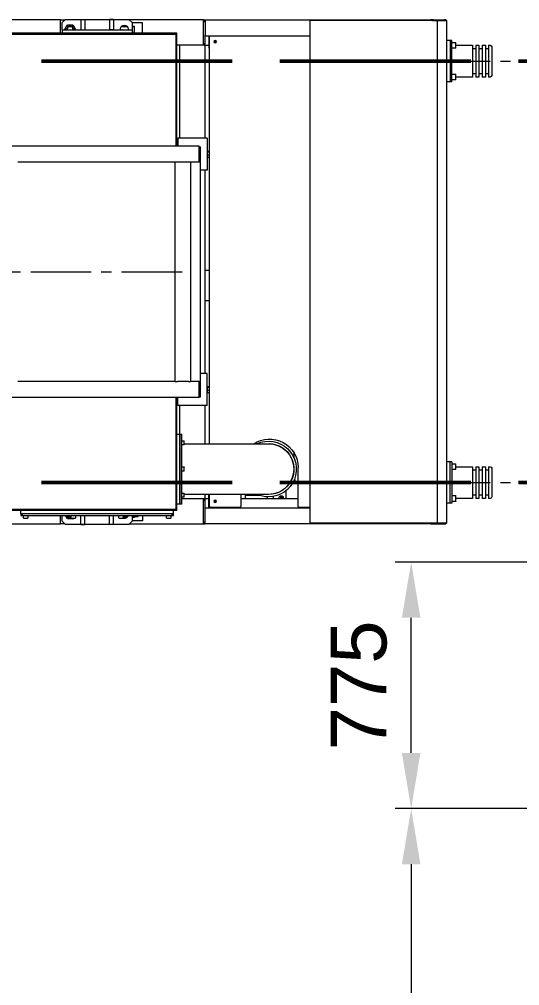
# Model space of a CAD drawing. Header units: millimetres. Extents: x 163705 to 1616509, y 81827 to 302547.
# Drawn here: x 880364 to 881938, y 144415 to 147454 of the extents above; entities that cross this region are included whole.
import ezdxf

# ---------------------------------------------------------------- set-up
doc = ezdxf.new("R2010")
doc.units = ezdxf.units.MM
doc.header["$LTSCALE"] = 10
doc.linetypes.add('ACAD_ISO02W100', pattern=[15, 12, -3])
doc.linetypes.add('CENTER2', pattern=[28.575, 19.05, -3.175, 3.175, -3.175])
for name, color, linetype, lineweight in [('1-中心线', 1, 'CENTER2', 0), ('1-标注', 3, 'Continuous', 0), ('1-设备轮廓', 2, 'Continuous', 18)]:
    doc.layers.add(name, color=color, linetype=linetype, lineweight=lineweight)
doc.styles.get("Standard").update_dxf_attribs({"font": 'arial.ttf'})
doc.dimstyles.new('AM_GB50$0', dxfattribs={"dimscale": 50, "dimtxt": 3.5, "dimasz": 3.5, "dimexe": 1, "dimexo": 1, "dimgap": 1.5, "dimtad": 1, "dimdsep": 46, "dimtxsty": 'Standard', "dimcen": 0, "dimclrd": 256, "dimclre": 256, "dimclrt": 2, "dimadec": 0, "dimazin": 2, "dimtp": 0.1, "dimtm": 0.1, "dimtfac": 0.71, "dimtdec": 3, "dimtmove": 0, "dimatfit": 3, "dimfxl": 0, "dimlwd": -1, "dimlwe": -1, "dimarcsym": 0})

# ---------------------------------------------------------------- blocks, each defined once
blk = doc.blocks.new('SW_CENTERMARKSYMBOL_0')
at = {"lineweight": 18}
for p, q in [((0, 5), (0, 774.5)), ((-5, 0), (-774.5, 0)), ((0, 0), (-2.5, 0)), ((0, 0), (0, 2.5)), ((0, 0), (0, -2.5)), ((0, 0), (2.5, 0)), ((5, 0), (774.5, 0)), ((0, -5), (0, -774.5))]:
    blk.add_line(p, q, dxfattribs=at)
blk = doc.blocks.new('G$C8841F3B5')
for p, q in [((329.9, 16.5), (329.9, 1596.5)), ((329.9, 1596.5), (359.9, 1596.5)), ((332.9, 1597.2), (332.9, 1599)), ((332.9, 1599), (337.9, 1599)), ((334.9, 1597), (334.4, 1596.5)), ((374.9, 1597), (334.9, 1597)), ((371.9, 1599), (337.9, 1599)), ((359.9, 16.5), (359.9, 1596.5)), ((359.9, 1596.5), (759.9, 1596.5)), ((359.9, 16.5), (359.9, 1596.5)), ((371.9, 1599), (379.9, 1599)), ((375.4, 1596.5), (374.9, 1597)), ((1089.9, 1599), (379.9, 1599)), ((379.9, 1596.5), (379.9, 1599)), ((759.9, 16.5), (759.9, 1596.5)), ((1095.9, 1599), (1089.9, 1599)), ((1089.9, 1599), (1089.9, 1591)), ((1095.9, 1596.5), (1089.9, 1596.5)), ((1095.9, 1593.5), (1089.9, 1593.5)), ((1089.9, 1591), (1089.9, 1557)), ((1095.9, 1599), (1328.5, 1599)), ((1095.9, 1589), (1095.9, 1599)), ((1095.9, 1529), (1095.9, 1589)), ((1286.9, 1556.5), (1286.9, 1589)), ((1286.9, 1589), (1319.9, 1589)), ((1329.9, 1600.4), (1319.9, 1590.4)), ((1319.9, 1590.4), (1319.9, 1566.9)), ((1529.9, 1600.4), (1329.9, 1600.4)), ((1378.9, 1600.4), (1378.9, 1566.9)), ((1378.9, 1600.4), (1390.9, 1600.4)), ((1390.9, 1600.4), (1390.9, 1566.9)), ((1480.9, 1600.4), (1468.9, 1600.4)), ((1468.9, 1600.4), (1468.9, 1566.9)), ((1480.9, 1600.4), (1480.9, 1566.9)), ((1506.1, 1582.9), (1502.3, 1575.7)), ((1522.6, 1583.6), (1514.3, 1583.3)), ((1527, 1576.6), (1522.6, 1583.6)), ((1539.9, 1590.4), (1529.9, 1600.4)), ((1544.9, 1599), (1531.3, 1599)), ((1539.9, 1566.9), (1539.9, 1590.4)), ((1544.9, 1556.5), (1544.9, 1599)), ((1544.9, 1599), (2763.9, 1599)), ((1089.9, 1557), (1089.9, 1551.2)), ((1089.9, 1524.5), (1089.9, 1551.2)), ((1179.9, 1556.5), (2679.9, 1556.5)), ((1179.9, 1201.5), (1179.9, 1556.5)), ((1182.9, 1553.5), (1182.9, 1201.5)), ((2676.9, 1553.5), (1182.9, 1553.5)), ((1313.4, 1578), (1312.9, 1577.5)), ((1312.9, 1556.5), (1312.9, 1577.5)), ((1312.9, 1577.5), (1313.4, 1577.5)), ((1313.4, 1578), (1313.4, 1577.5)), ((1313.4, 1578), (1319.9, 1578)), ((1313.4, 1577.5), (1313.4, 1556.5)), ((1319.9, 1577.5), (1313.4, 1577.5)), ((1539.9, 1566.9), (1319.9, 1566.9)), ((1319.9, 1566.9), (1319.9, 1556.5)), ((1332.9, 1570.4), (1332.9, 1566.9)), ((1354.6, 1577.5), (1335.2, 1577.5)), ((1335.6, 1578), (1354.2, 1578)), ((1356.9, 1566.9), (1356.9, 1570.4)), ((1378.9, 1566.9), (1390.9, 1566.9)), ((1480.9, 1566.9), (1468.9, 1566.9)), ((1502.3, 1575.7), (1498.4, 1568.4)), ((1498.4, 1568.4), (1499.4, 1566.9)), ((1506.4, 1572), (1506.4, 1574.3)), ((1506.4, 1566.9), (1506.4, 1572)), ((1523.4, 1574.3), (1523.4, 1572)), ((1523.4, 1566.9), (1523.4, 1572)), ((1531.3, 1569.6), (1527, 1576.6)), ((1529.9, 1566.9), (1531.3, 1569.6)), ((1539.9, 1566.9), (1539.9, 1556.5)), ((301.9, 1516.5), (301.9, 1527.9)), ((313.9, 1528), (302, 1528)), ((313.9, 1404), (313.9, 1534)), ((313.9, 1534), (319.9, 1534)), ((319.9, 1534), (319.9, 1404)), ((319.9, 1534), (329.9, 1534)), ((1075.7, 1549), (759.9, 1549)), ((1075.7, 1549), (1075.7, 1547.5)), ((1089.9, 1549), (1075.7, 1549)), ((1077.9, 1546.8), (1076.4, 1546.8)), ((1077.9, 1546.8), (1077.9, 266)), ((1078.9, 1549), (1078.9, 1510)), ((1095.9, 1524.5), (1089.9, 1524.5)), ((1089.9, 1521.5), (1089.9, 1524.5)), ((1095.9, 1521.5), (1089.9, 1521.5)), ((1095.9, 1519), (1095.9, 1529)), ((188.9, 1514), (188.9, 1469)), ((198.9, 1519), (193.9, 1519)), ((198.9, 1519), (198.9, 1469)), ((208.9, 1509), (198.9, 1509)), ((218.9, 1519), (208.9, 1519)), ((208.9, 1519), (208.9, 1469)), ((218.9, 1519), (218.9, 1469)), ((228.9, 1509), (218.9, 1509)), ((238.9, 1519), (228.9, 1519)), ((228.9, 1519), (228.9, 1469)), ((238.9, 1519), (238.9, 1469)), ((248.9, 1509), (238.9, 1509)), ((301.9, 1519), (248.9, 1519)), ((248.9, 1519), (248.9, 1469)), ((301.9, 1510.1), (301.9, 1516.5)), ((302, 1510), (313.9, 1510)), ((1078.9, 1510), (1077.9, 1510)), ((1089.9, 1519), (1078.9, 1519)), ((1089.9, 1226.5), (1089.9, 1519)), ((1089.9, 1519), (1099.9, 1519)), ((1099.9, 1519), (1159.9, 1519)), ((1159.9, 1519), (1169.9, 1519)), ((1169.9, 1519), (1179.9, 1519)), ((1169.9, 1226.5), (1169.9, 1519)), ((188.9, 1469), (188.9, 1424)), ((198.9, 1469), (198.9, 1419)), ((208.9, 1469), (208.9, 1419)), ((218.9, 1469), (218.9, 1419)), ((228.9, 1469), (228.9, 1419)), ((238.9, 1469), (238.9, 1419)), ((248.9, 1469), (248.9, 1419)), ((198.9, 1429), (208.9, 1429)), ((218.9, 1429), (228.9, 1429)), ((238.9, 1429), (248.9, 1429)), ((313.9, 1428), (302, 1428)), ((193.9, 1419), (198.9, 1419)), ((208.9, 1419), (218.9, 1419)), ((228.9, 1419), (238.9, 1419)), ((248.9, 1419), (301.9, 1419)), ((301.9, 1417.9), (301.9, 1427.9)), ((301.9, 1410.1), (301.9, 1417.9)), ((302, 1410), (313.9, 1410)), ((313.9, 1404), (319.9, 1404)), ((319.9, 1404), (329.9, 1404)), ((1083.9, 1226.5), (1083.9, 1126.5)), ((1083.9, 1226.5), (1090.9, 1226.5)), ((1090.9, 1226.5), (1168.9, 1226.5)), ((1168.9, 1226.5), (1175.9, 1226.5)), ((1175.9, 1226.5), (1175.9, 1201.5)), ((1083.5, 1185.9), (1077.9, 1185.9)), ((1083.5, 1185.9), (1083.7, 1185.3)), ((1083.9, 1185.1), (1083.8, 1185.3)), ((1108.9, 1199.5), (1104.9, 1199.5)), ((1104.9, 1196.5), (1104.9, 1199.5)), ((1108.9, 1196.5), (1104.9, 1196.5)), ((1104.9, 1156.5), (1104.9, 1196.5)), ((1108.9, 1193.5), (1108.9, 1201.5)), ((1108.9, 1201.5), (1854.9, 1201.5)), ((1108.9, 1159.5), (1108.9, 1193.5)), ((1083.5, 1183.9), (1077.9, 1183.9)), ((1083.5, 1174.4), (1077.9, 1174.4)), ((1083.5, 1167.1), (1077.9, 1167.1)), ((1083.5, 1183.9), (1083.9, 1179.1)), ((1083.9, 1179.1), (1083.5, 1174.4)), ((1083.5, 1174.4), (1083.9, 1170.7)), ((1083.9, 1170.7), (1083.5, 1167.1)), ((1083.8, 1167.7), (1083.9, 1167.9)), ((1108.9, 1156.5), (1104.9, 1156.5)), ((1104.9, 1153.5), (1104.9, 1156.5)), ((1108.9, 1151.5), (1108.9, 1159.5)), ((1083.9, 1126.5), (1090.9, 1126.5)), ((1089.9, 486.5), (1089.9, 1126.5)), ((1090.9, 1126.5), (1104.9, 1126.5)), ((1108.9, 1153.5), (1104.9, 1153.5)), ((1104.9, 461.5), (1104.9, 1151.5)), ((1104.9, 1151.5), (1108.9, 1151.5)), ((1108.9, 1151.5), (1134.9, 1151.5)), ((1134.9, 461.5), (1134.9, 1151.5)), ((1134.9, 1151.5), (1142.9, 1151.5)), ((1142.9, 1151.5), (1176.9, 1151.5)), ((1176.9, 1151.5), (1184.9, 1151.5)), ((1184.9, 461.5), (1184.9, 1151.5)), ((1184.9, 1151.5), (1679.9, 1151.5)), ((1089.9, 812), (1077.9, 812)), ((1089.9, 716), (1077.9, 716)), ((1083.9, 386.5), (1083.9, 486.5)), ((1083.9, 486.5), (1090.9, 486.5)), ((1090.9, 486.5), (1104.9, 486.5)), ((1108.9, 461.5), (1104.9, 461.5)), ((1108.9, 459.5), (1104.9, 459.5)), ((1104.9, 456.5), (1104.9, 459.5)), ((1108.9, 456.5), (1104.9, 456.5)), ((1104.9, 416.5), (1104.9, 456.5)), ((1108.9, 453.5), (1108.9, 461.5)), ((1108.9, 461.5), (1134.9, 461.5)), ((1142.9, 461.5), (1134.9, 461.5)), ((1142.9, 461.5), (1176.9, 461.5)), ((1184.9, 461.5), (1176.9, 461.5)), ((1184.9, 461.5), (1679.9, 461.5)), ((1083.5, 445.9), (1077.9, 445.9)), ((1083.5, 443.9), (1077.9, 443.9)), ((1083.5, 434.4), (1077.9, 434.4)), ((1083.5, 427.1), (1077.9, 427.1)), ((1083.5, 445.9), (1083.7, 445.3)), ((1083.5, 443.9), (1083.9, 439.1)), ((1083.9, 439.1), (1083.5, 434.4)), ((1083.5, 434.4), (1083.9, 430.7)), ((1083.9, 430.7), (1083.5, 427.1)), ((1083.9, 445.1), (1083.8, 445.3)), ((1083.8, 427.7), (1083.9, 427.9)), ((1108.9, 419.5), (1108.9, 453.5)), ((1108.9, 416.5), (1104.9, 416.5)), ((1104.9, 413.5), (1104.9, 416.5)), ((1108.9, 413.5), (1104.9, 413.5)), ((1108.9, 411.5), (1108.9, 419.5)), ((1108.9, 411.5), (1854.9, 411.5)), ((1175.9, 386.5), (1175.9, 411.5)), ((1179.9, 56.5), (1179.9, 411.5)), ((1182.9, 411.5), (1182.9, 59.5)), ((1083.9, 386.5), (1090.9, 386.5)), ((1089.9, 266), (1089.9, 386.5)), ((1090.9, 386.5), (1168.9, 386.5)), ((1168.9, 386.5), (1175.9, 386.5)), ((1169.9, 296.5), (1169.9, 386.5)), ((1155.9, 262.4), (1155.9, 275.2)), ((1163.9, 275.3), (1156, 275.3)), ((1169.9, 296.5), (1163.9, 296.5)), ((1163.9, 76.5), (1163.9, 296.5)), ((1179.9, 296.5), (1169.9, 296.5)), ((1169.9, 76.5), (1169.9, 296.5)), ((1169.9, 296.5), (1169.9, 76.5)), ((1119.9, 266), (890.9, 266)), ((1155.9, 266), (1119.9, 266)), ((1156, 262.3), (1163.9, 262.3)), ((811.4, 238.4), (811.4, 223.1)), ((188.9, 189), (188.9, 99)), ((198.9, 194), (193.9, 194)), ((198.9, 194), (198.9, 94)), ((208.9, 184), (198.9, 184)), ((218.9, 194), (208.9, 194)), ((208.9, 194), (208.9, 94)), ((218.9, 194), (218.9, 94)), ((228.9, 184), (218.9, 184)), ((238.9, 194), (228.9, 194)), ((228.9, 194), (228.9, 94)), ((238.9, 194), (238.9, 94)), ((248.9, 184), (238.9, 184)), ((301.9, 194), (248.9, 194)), ((248.9, 194), (248.9, 94)), ((301.9, 185.1), (301.9, 202.9)), ((313.9, 203), (302, 203)), ((302, 185), (313.9, 185)), ((313.9, 209), (313.9, 79)), ((313.9, 209), (319.9, 209)), ((319.9, 209), (329.9, 209)), ((319.9, 79), (319.9, 209)), ((797.9, 68.5), (797.9, 191)), ((1155.9, 180.1), (1155.9, 192.9)), ((1163.9, 193), (1156, 193)), ((808, 152.5), (808, 142.5)), ((808, 152.5), (810.3, 152.5)), ((1156, 180), (1163.9, 180)), ((808, 142.5), (815.2, 142.5)), ((193.9, 94), (198.9, 94)), ((198.9, 104), (208.9, 104)), ((208.9, 94), (218.9, 94)), ((218.9, 104), (228.9, 104)), ((228.9, 94), (238.9, 94)), ((238.9, 104), (248.9, 104)), ((248.9, 94), (301.9, 94)), ((301.9, 85.1), (301.9, 102.9)), ((313.9, 103), (302, 103)), ((977.9, 94), (797.9, 94)), ((836.8, 117.7), (836.8, 94)), ((850.1, 99), (847.6, 99)), ((850.9, 102.7), (850.6, 102.7)), ((874.8, 94), (874.8, 100.5)), ((890.9, 107), (1119.9, 107)), ((894.9, 99.1), (894.9, 94)), ((959.9, 104), (920, 104)), ((959.9, 104), (959.9, 107)), ((964.9, 104), (959.9, 104)), ((964.9, 107), (964.9, 104)), ((964.9, 104), (964.9, 94)), ((977.9, 107), (977.9, 68.5)), ((1077.9, 107), (1077.9, 68.2)), ((1078.9, 105), (1077.9, 105)), ((1078.9, 65), (1078.9, 105)), ((1089.9, 94), (1078.9, 94)), ((1089.9, 94), (1089.9, 107)), ((1099.9, 94), (1089.9, 94)), ((1095.9, 91.5), (1089.9, 91.5)), ((1089.9, 88.5), (1089.9, 91.5)), ((1095.9, 84), (1095.9, 94)), ((1159.9, 94), (1099.9, 94)), ((1119.9, 107), (1155.9, 107)), ((1155.9, 97.8), (1155.9, 110.6)), ((1163.9, 110.7), (1156, 110.7)), ((1156, 97.7), (1163.9, 97.7)), ((1163.9, 94), (1159.9, 94)), ((302, 85), (313.9, 85)), ((313.9, 79), (319.9, 79)), ((319.9, 79), (329.9, 79)), ((759.9, 66), (797.9, 66)), ((759.9, 64), (1089.9, 64)), ((797.9, 68.5), (797.9, 66)), ((977.9, 66), (977.9, 68.5)), ((977.9, 66), (1075.7, 66)), ((1038.9, 66), (1038.9, 65)), ((1038.9, 65), (1078.9, 65)), ((1075.7, 66), (1075.7, 67.5)), ((1077.9, 68.2), (1076.4, 68.2)), ((1095.9, 88.5), (1089.9, 88.5)), ((1089.9, 61.8), (1089.9, 88.5)), ((1089.9, 56), (1089.9, 61.8)), ((1095.9, 24), (1095.9, 84)), ((1163.9, 76.5), (1169.9, 76.5)), ((1169.9, 76.5), (1179.9, 76.5)), ((1089.9, 22), (1089.9, 56)), ((1179.9, 56.5), (2679.9, 56.5)), ((1182.9, 59.5), (2676.9, 59.5)), ((1189.9, 46.5), (1189.9, 56.5)), ((1189.9, 40.5), (1189.9, 46.5)), ((1669.9, 46.5), (1189.9, 46.5)), ((1194.9, 40.5), (1189.9, 40.5)), ((1194.9, 46.5), (1194.9, 40.5)), ((1664.9, 46.5), (1194.9, 46.5)), ((1664.9, 40.5), (1194.9, 40.5)), ((1198.4, 40.5), (1198.4, 32.6)), ((1211.3, 32.5), (1198.5, 32.5)), ((1211.4, 32.6), (1211.4, 40.5)), ((1286.9, 40.5), (1286.9, 24)), ((1301.1, 38.2), (1301.1, 40.5)), ((1303.1, 36.2), (1305.1, 36.2)), ((1305.1, 36.1), (1305.1, 40.5)), ((1305.1, 36.1), (1309.6, 36.1)), ((1309.6, 36.1), (1309.6, 40.5)), ((1309.6, 36.2), (1310.4, 36.2)), ((1310.4, 38.5), (1310.4, 40.5)), ((1310.4, 38.5), (1312.9, 38.5)), ((1310.4, 35), (1310.4, 38.5)), ((1310.4, 35), (1313.4, 35)), ((1312.9, 35.5), (1312.9, 40.5)), ((1312.9, 35.5), (1313.4, 35)), ((1312.9, 35.5), (1313.4, 35.5)), ((1313.4, 40.5), (1313.4, 35.5)), ((1313.4, 35.5), (1313.4, 35)), ((1313.4, 35.5), (1319.9, 35.5)), ((1319.9, 35), (1313.4, 35)), ((1319.9, 40.5), (1319.9, 22.6)), ((1335.2, 35.5), (1348.4, 35.5)), ((1348.4, 35), (1335.6, 35)), ((1348.4, 40.5), (1348.4, 32.6)), ((1361.3, 32.5), (1348.5, 32.5)), ((1361.4, 32.6), (1361.4, 40.5)), ((1378.9, 12.6), (1378.9, 40.5)), ((1390.9, 12.6), (1390.9, 40.5)), ((1468.9, 12.6), (1468.9, 40.5)), ((1480.9, 12.6), (1480.9, 40.5)), ((1498.4, 40.5), (1498.4, 32.6)), ((1511.3, 32.5), (1498.5, 32.5)), ((1505.3, 32.5), (1507.2, 29.4)), ((1511.4, 32.6), (1511.4, 40.5)), ((1523.4, 40.5), (1523.4, 38.7)), ((1523.7, 30.1), (1527.5, 37.3)), ((1527.5, 37.3), (1529.2, 40.5)), ((1539.9, 22.6), (1539.9, 40.5)), ((1544.9, 14), (1544.9, 40.5)), ((1648.4, 40.5), (1648.4, 32.6)), ((1661.3, 32.5), (1648.5, 32.5)), ((1661.4, 32.6), (1661.4, 40.5)), ((1664.9, 40.5), (1664.9, 46.5)), ((1669.9, 40.5), (1664.9, 40.5)), ((1669.9, 46.5), (1669.9, 56.5)), ((1669.9, 46.5), (1669.9, 40.5)), ((329.9, 16.5), (359.9, 16.5)), ((332.9, 15.8), (332.9, 14)), ((337.9, 14), (332.9, 14)), ((334.4, 16.5), (334.9, 16)), ((334.9, 16), (374.9, 16)), ((371.9, 14), (337.9, 14)), ((359.9, 16.5), (759.9, 16.5)), ((379.9, 14), (371.9, 14)), ((374.9, 16), (375.4, 16.5)), ((379.9, 14), (379.9, 16.5)), ((379.9, 14), (1089.9, 14)), ((1089.9, 14), (1089.9, 22)), ((1095.9, 19.5), (1089.9, 19.5)), ((1095.9, 16.5), (1089.9, 16.5)), ((1095.9, 14), (1089.9, 14)), ((1095.9, 14), (1095.9, 24)), ((1328.5, 14), (1095.9, 14)), ((1286.9, 24), (1319.9, 24)), ((1319.9, 22.6), (1329.9, 12.6)), ((1329.9, 12.6), (1529.9, 12.6)), ((1378.9, 12.6), (1390.9, 12.6)), ((1480.9, 12.6), (1468.9, 12.6)), ((1515.4, 29.7), (1523.7, 30.1)), ((1529.9, 12.6), (1539.9, 22.6)), ((1531.3, 14), (1544.9, 14)), ((2763.9, 14), (1544.9, 14))]:
    blk.add_line(p, q)
at = {"flags": 128}
for points in [[(1095.9, 1598.2), (1094.3, 1597.3), (1093.3, 1596.5)], [(1093.3, 1521.5), (1094.3, 1520.7), (1095.9, 1519.8)], [(1108.9, 1200.4), (1108.4, 1200.2), (1107.6, 1199.5)], [(1107.6, 1153.5), (1108.4, 1152.8), (1108.9, 1152.6)], [(1108.9, 460.4), (1108.4, 460.2), (1107.6, 459.5)], [(1107.6, 413.5), (1108.4, 412.8), (1108.9, 412.6)], [(890.9, 106.5), (896.2, 106.7), (899.9, 107)], [(1095.9, 93.2), (1094.3, 92.3), (1093.3, 91.5)], [(1524.2, 40.5), (1524, 40), (1523.4, 38.7)], [(1528.7, 40.5), (1528.3, 39), (1527.5, 37.3)], [(1093.3, 16.5), (1094.3, 15.7), (1095.9, 14.8)]]:
    blk.add_lwpolyline(points, dxfattribs=at)
for centre, radius in [((1058.9, 1530), 4), ((1058.9, 1530), 2.5), ((1058.9, 85), 4), ((1058.9, 85), 2.5)]:
    blk.add_circle(centre, radius)
for centre, radius, start, end in [((337.9, 1591), 8, 90, 136.5675), ((371.9, 1591), 8, 43.4325, 90), ((1344.9, 1570.4), 12, 0, 180), ((1514.9, 1569), 14.3, 92.1631, 152.1631), ((1514.9, 1569), 14.3, 32.1631, 92.1631), ((1327.9, 1559), 9, 152.734, 196.1276), ((1352.9, 1559), 9, 63.6122, 119.1801), ((1514.9, 1569), 14.3, 152.1631, 188.6351), ((1514.9, 1569), 10, 148.2117, 192.3696), ((1514.9, 1569), 10, 31.7883, 148.2117), ((1514.9, 1569), 9, 19.1881, 160.8119), ((1514.9, 1569), 10, 347.6304, 31.7883), ((1514.9, 1569), 14.3, 351.3649, 32.1631), ((302, 1527.9), 0.1, 90, 180), ((193.9, 1514), 5, 90, 180), ((302, 1510.1), 0.1, 180, 270), ((302, 1427.9), 0.1, 90, 180), ((193.9, 1424), 5, 180, 270), ((302, 1410.1), 0.1, 180, 270), ((887.9, 191), 90, 56.4427, 180), ((890.9, 186.5), 87.5, 65.3087, 270), ((1156, 275.2), 0.1, 90, 180), ((890.9, 186.5), 80, 83.5908, 270), ((890.9, 186.5), 79.5, 90, 180), ((1156, 262.4), 0.1, 180, 270), ((193.9, 189), 5, 90, 180), ((302, 202.9), 0.1, 90, 180), ((302, 185.1), 0.1, 180, 270), ((890.9, 186.5), 79.5, 180, 270), ((1156, 192.9), 0.1, 90, 180), ((1156, 180.1), 0.1, 180, 270), ((193.9, 99), 5, 180, 270), ((302, 102.9), 0.1, 90, 180), ((850.1, 96.5), 2.46, 359.0242, 88.9898), ((850.1, 96.5), 2.46, 271.0102, 0.9758), ((890.9, 186.5), 87.5, 270, 294.6913), ((1156, 110.6), 0.1, 90, 180), ((1156, 97.8), 0.1, 180, 270), ((302, 85.1), 0.1, 180, 270), ((1198.5, 32.6), 0.1, 180, 270), ((1211.3, 32.6), 0.1, 270, 0), ((1303.1, 38.2), 2, 180, 270), ((1344.9, 42.6), 12, 189.9694, 302.8822), ((1348.5, 32.6), 0.1, 180, 270), ((1361.3, 32.6), 0.1, 270, 0), ((1498.5, 32.6), 0.1, 180, 270), ((1514.9, 44), 14.3, 233.7082, 272.1631), ((1511.3, 32.6), 0.1, 270, 0), ((1514.9, 44), 9, 247.1146, 337.1146), ((1514.9, 44), 10, 249.5127, 328.2117), ((1514.9, 44), 14.3, 272.1631, 332.1631), ((1648.5, 32.6), 0.1, 180, 270), ((1661.3, 32.6), 0.1, 270, 0), ((337.9, 22), 8, 223.4325, 270), ((371.9, 22), 8, 270, 316.5675)]:
    blk.add_arc(centre, radius, start, end)
for points, knots in [([(1514.3, 1583.3), (1512.2, 1583.2), (1509.5, 1583.1), (1506.7, 1583), (1506.1, 1582.9)], [0, 0, 0, 0, 0.774963, 1, 1, 1, 1]), ([(1083.9, 1184.9), (1083.8, 1184.6), (1083.8, 1184.3), (1083.6, 1183.9), (1083.5, 1183.9)], [0, 0, 0, 0, 0.776967, 1, 1, 1, 1]), ([(1083.5, 1167.1), (1083.6, 1167.1), (1083.7, 1167.4), (1083.8, 1167.6), (1083.8, 1167.7)], [0, 0, 0, 0, 0.351615, 1, 1, 1, 1]), ([(1083.9, 444.9), (1083.8, 444.6), (1083.8, 444.3), (1083.6, 443.9), (1083.5, 443.9)], [0, 0, 0, 0, 0.776967, 1, 1, 1, 1]), ([(1083.5, 427.1), (1083.6, 427.1), (1083.7, 427.4), (1083.8, 427.6), (1083.8, 427.7)], [0, 0, 0, 0, 0.351615, 1, 1, 1, 1]), ([(836.5, 117.5), (836.5, 117.6), (836.5, 117.8), (836.6, 118), (836.6, 118.1)], [0, 0, 0, 0, 0.644146, 1, 1, 1, 1]), ([(836.8, 115.6), (836.8, 115.6), (836.7, 115.7), (836.6, 116.1), (836.6, 116.6), (836.6, 117.1), (836.5, 117.4), (836.5, 117.5)], [0, 0, 0, 0, 0.037113, 0.357304, 0.677307, 0.839506, 1, 1, 1, 1]), ([(850.6, 102.7), (850.3, 102.7), (849.6, 102.7), (848.4, 102.3), (847.1, 101.7), (846.1, 100.8), (845.3, 99.6), (844.7, 98.3), (844.5, 97.3), (844.5, 96.6), (844.5, 96.5)], [0, 0, 0, 0, 0.099061, 0.241568, 0.383989, 0.526548, 0.669427, 0.812728, 0.956468, 1, 1, 1, 1]), ([(844.5, 96.5), (844.5, 96.2), (844.6, 95.4), (844.8, 94.6), (845, 94.1), (845.1, 94)], [0, 0, 0, 0, 0.340099, 0.886478, 1, 1, 1, 1]), ([(845, 96.5), (845.1, 96.8), (845.2, 97.2), (845.6, 97.8), (845.9, 98.2), (846.2, 98.5), (846.4, 98.7), (846.7, 98.8), (847.1, 99), (847.6, 99), (848.1, 99), (848.6, 98.8), (849, 98.6), (849.5, 98.2), (849.8, 97.8), (850, 97.2), (849.9, 96.8), (849.9, 96.5)], [0, 0, 0, 0, 0.124751, 0.187894, 0.249598, 0.312209, 0.334371, 0.374802, 0.443669, 0.499768, 0.555924, 0.624872, 0.666262, 0.749989, 0.811949, 0.875055, 1, 1, 1, 1]), ([(849.9, 96.5), (849.9, 96.5), (849.9, 96.5), (849.9, 96.5), (849.9, 96.5), (849.8, 96.2), (849.6, 95.8), (849.3, 95.3), (849, 94.9), (848.6, 94.5), (848.2, 94.2), (847.7, 94), (847.1, 94), (846.8, 94), (846.6, 94.1), (846.5, 94.1), (846.4, 94.1), (846, 94.2), (845.6, 94.5), (845.2, 94.9), (845, 95.3), (845, 95.7), (845, 96.1), (845, 96.3), (845, 96.5)], [0, 0, 0, 0, 0.000121, 0.001193, 0.004277, 0.01612, 0.124813, 0.19312, 0.249645, 0.305191, 0.374274, 0.436746, 0.499081, 0.561398, 0.561867, 0.566033, 0.57802, 0.62401, 0.693364, 0.74889, 0.805592, 0.874275, 0.917971, 1, 1, 1, 1]), ([(857.2, 96.5), (857.2, 96.9), (857.1, 97.7), (856.6, 99.3), (855.4, 101), (853.6, 102.2), (852.1, 102.7), (851.3, 102.8), (850.9, 102.7), (850.9, 102.7)], [0, 0, 0, 0, 0.11921, 0.251113, 0.500022, 0.749257, 0.88033, 0.999335, 1, 1, 1, 1]), ([(856.6, 94), (856.7, 94.3), (857.1, 95.1), (857.2, 96), (857.2, 96.5)], [0, 0, 0, 0, 0.407383, 1, 1, 1, 1]), ([(1507.2, 29.4), (1507.8, 29.5), (1510.5, 29.6), (1513.3, 29.7), (1515.4, 29.7)], [0, 0, 0, 0, 0.225037, 1, 1, 1, 1])]:
    blk.add_open_spline(points, degree=3, knots=knots)
for points in [[(1075.7, 1549), (1075.6, 1549), (1075.6, 1548.9), (1075.5, 1548.3), (1075.5, 1547.5), (1075.4, 1546.8), (1075.4, 1546.5)], [(1075.7, 1547.5), (1075.6, 1547.5), (1075.6, 1547.5), (1075.5, 1547.2), (1075.5, 1546.9), (1075.4, 1546.6), (1075.4, 1546.5)], [(1075.4, 1546.5), (1075.7, 1546.5), (1076.4, 1546.6), (1077.2, 1546.6), (1077.8, 1546.7), (1077.8, 1546.8), (1077.9, 1546.8)], [(1075.4, 1546.5), (1075.5, 1546.5), (1075.8, 1546.6), (1076.1, 1546.6), (1076.3, 1546.7), (1076.4, 1546.8), (1076.4, 1546.8)], [(1075.4, 68.5), (1075.4, 68.2), (1075.5, 67.5), (1075.5, 66.7), (1075.6, 66.1), (1075.6, 66), (1075.7, 66)], [(1075.4, 68.5), (1075.4, 68.4), (1075.5, 68.1), (1075.5, 67.8), (1075.6, 67.5), (1075.6, 67.5), (1075.7, 67.5)], [(1077.9, 68.2), (1077.8, 68.2), (1077.8, 68.3), (1077.2, 68.4), (1076.4, 68.4), (1075.7, 68.5), (1075.4, 68.5)], [(1076.4, 68.2), (1076.4, 68.2), (1076.3, 68.3), (1076.1, 68.4), (1075.8, 68.4), (1075.5, 68.5), (1075.4, 68.5)]]:
    blk.add_open_spline(points, degree=3)
at = {"layer": '1-中心线'}
for p, q in [((383.9, 1469), (118.9, 1469)), ((383.9, 144), (118.9, 144))]:
    blk.add_line(p, q, dxfattribs=at)
at = {"layer": '1-中心线', "lineweight": 0}
blk.add_blockref('SW_CENTERMARKSYMBOL_0', (1929.9, 806.5), dxfattribs=at)
blk = doc.blocks.new('*D807')
at = {"layer": '1-标注', "transparency": 16777216}
for p, q in [((883109.1, 145747.1), (881546.7, 145747.1)), ((881596.7, 145147.1), (881596.7, 145572.1)), ((883109.1, 144972.1), (881546.7, 144972.1))]:
    blk.add_line(p, q, dxfattribs=at)
for points in [[(881567.5, 145572.1), (881625.8, 145572.1), (881596.7, 145747.1)], [(881567.5, 145147.1), (881625.8, 145147.1), (881596.7, 144972.1)]]:
    blk.add_solid(points, dxfattribs=at)
at = {"layer": 'Defpoints', "transparency": 16777216}
for p in [(881596.7, 145747.1), (883159.1, 145747.1), (883159.1, 144972.1)]:
    blk.add_point(p, dxfattribs=at)
at = {"layer": '1-标注', "transparency": 16777216, "insert": (881432.7, 145359.6), "char_height": 175, "attachment_point": 5, "rotation": 90}
blk.add_mtext('775', dxfattribs=at)
blk = doc.blocks.new('*D932')
at = {"layer": '1-标注', "transparency": 16777216}
for p, q in [((883109.1, 144972.1), (881546.7, 144972.1)), ((881596.7, 144797.1), (881596.7, 143234.6)), ((881906.1, 143059.6), (881546.7, 143059.6))]:
    blk.add_line(p, q, dxfattribs=at)
for points in [[(881567.5, 144797.1), (881625.8, 144797.1), (881596.7, 144972.1)], [(881567.5, 143234.6), (881625.8, 143234.6), (881596.7, 143059.6)]]:
    blk.add_solid(points, dxfattribs=at)
at = {"layer": 'Defpoints', "transparency": 16777216}
for p in [(883159.1, 144972.1), (881596.7, 143059.6), (881956.1, 143059.6)]:
    blk.add_point(p, dxfattribs=at)
at = {"layer": '1-标注', "transparency": 16777216, "insert": (881432.3, 144015.9), "char_height": 175, "attachment_point": 5, "rotation": 90}
blk.add_mtext('1912.5', dxfattribs=at)

msp = doc.modelspace()

# ---------------------------------------------------------------- linework, layer by layer
at = {"layer": '1-设备轮廓', "color": 5, "linetype": 'ACAD_ISO02W100', "lineweight": 50, "ltscale": 5}
for points in [[(878184.06, 147322.132), (918109.06, 147322.132)], [(878184.06, 145997.132), (918109.06, 145997.132)]]:
    msp.add_lwpolyline(points, dxfattribs=at)

# ---------------------------------------------------------------- block references
at = {"layer": '1-设备轮廓', "xscale": -1}
msp.add_blockref('G$C8841F3B5', (882038.94, 145853.132), dxfattribs=at)

# ---------------------------------------------------------------- dimensions: what is measured, and where the dimension line sits
at = {"layer": '1-标注'}
for base, p2, picture, middle in [((881596.656, 145747.133), (883159.06, 145747.133), '*D807', (881432.664, 145359.632)), ((881596.656, 143059.632), (881956.06, 143059.632), '*D932', (881432.306, 144015.882))]:
    dim = msp.add_linear_dim(base=base, p1=(883159.06, 144972.132), p2=p2, angle=90, dimstyle='AM_GB50$0', override={"dimtmove": 1}, dxfattribs=at)
    dim.commit()
    dim.dimension.update_dxf_attribs({"geometry": picture, "text_midpoint": middle})

doc.saveas('drawing.dxf')
